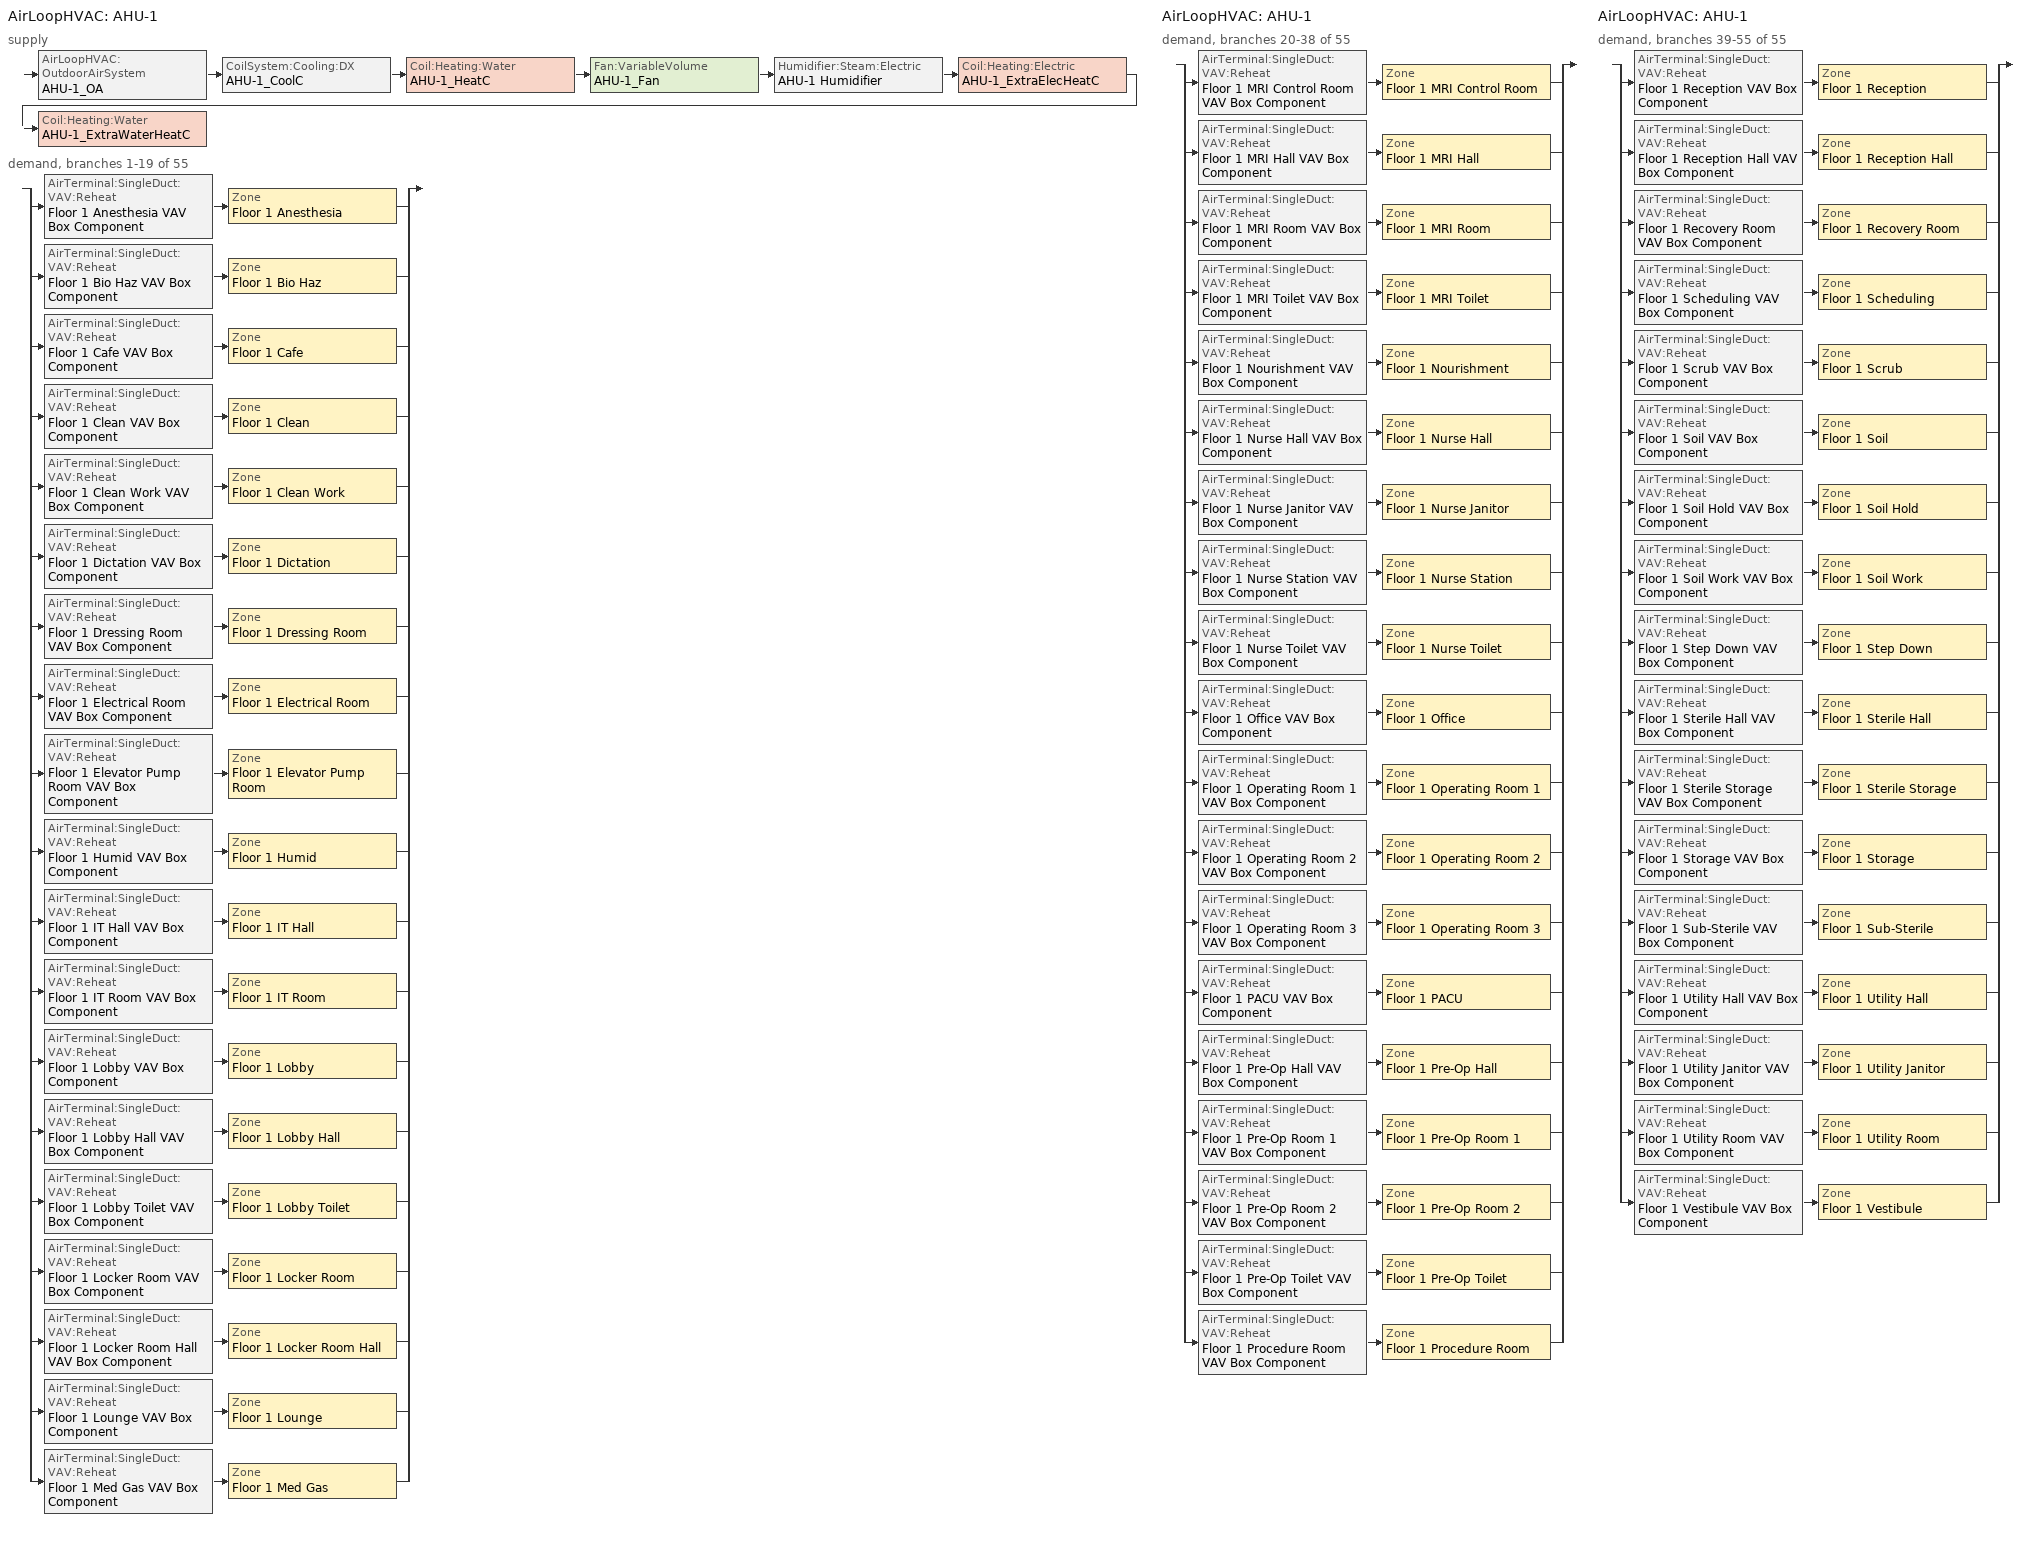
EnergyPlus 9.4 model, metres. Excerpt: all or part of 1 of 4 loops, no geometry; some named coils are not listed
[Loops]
AirLoopHVAC 'AHU-1'
 supply: AirLoopHVAC:OutdoorAirSystem 'AHU-1_OA' > CoilSystem:Cooling:DX 'AHU-1_CoolC' > Coil:Heating:Water 'AHU-1_HeatC' > Fan:VariableVolume 'AHU-1_Fan' > Humidifier:Steam:Electric 'AHU-1 Humidifier' > Coil:Heating:Electric 'AHU-1_ExtraElecHeatC' > Coil:Heating:Water 'AHU-1_ExtraWaterHeatC'
 demand, branches 1-19 of 55: split
  | AirTerminal:SingleDuct:VAV:Reheat 'Floor 1 Anesthesia VAV Box Component' > Zone 'Floor 1 Anesthesia'
  | AirTerminal:SingleDuct:VAV:Reheat 'Floor 1 Bio Haz VAV Box Component' > Zone 'Floor 1 Bio Haz'
  | AirTerminal:SingleDuct:VAV:Reheat 'Floor 1 Cafe VAV Box Component' > Zone 'Floor 1 Cafe'
  | AirTerminal:SingleDuct:VAV:Reheat 'Floor 1 Clean VAV Box Component' > Zone 'Floor 1 Clean'
  | AirTerminal:SingleDuct:VAV:Reheat 'Floor 1 Clean Work VAV Box Component' > Zone 'Floor 1 Clean Work'
  | AirTerminal:SingleDuct:VAV:Reheat 'Floor 1 Dictation VAV Box Component' > Zone 'Floor 1 Dictation'
  | AirTerminal:SingleDuct:VAV:Reheat 'Floor 1 Dressing Room VAV Box Component' > Zone 'Floor 1 Dressing Room'
  | AirTerminal:SingleDuct:VAV:Reheat 'Floor 1 Electrical Room VAV Box Component' > Zone 'Floor 1 Electrical Room'
  | AirTerminal:SingleDuct:VAV:Reheat 'Floor 1 Elevator Pump Room VAV Box Component' > Zone 'Floor 1 Elevator Pump Room'
  | AirTerminal:SingleDuct:VAV:Reheat 'Floor 1 Humid VAV Box Component' > Zone 'Floor 1 Humid'
  | AirTerminal:SingleDuct:VAV:Reheat 'Floor 1 IT Hall VAV Box Component' > Zone 'Floor 1 IT Hall'
  | AirTerminal:SingleDuct:VAV:Reheat 'Floor 1 IT Room VAV Box Component' > Zone 'Floor 1 IT Room'
  | AirTerminal:SingleDuct:VAV:Reheat 'Floor 1 Lobby VAV Box Component' > Zone 'Floor 1 Lobby'
  | AirTerminal:SingleDuct:VAV:Reheat 'Floor 1 Lobby Hall VAV Box Component' > Zone 'Floor 1 Lobby Hall'
  | AirTerminal:SingleDuct:VAV:Reheat 'Floor 1 Lobby Toilet VAV Box Component' > Zone 'Floor 1 Lobby Toilet'
  | AirTerminal:SingleDuct:VAV:Reheat 'Floor 1 Locker Room VAV Box Component' > Zone 'Floor 1 Locker Room'
  | AirTerminal:SingleDuct:VAV:Reheat 'Floor 1 Locker Room Hall VAV Box Component' > Zone 'Floor 1 Locker Room Hall'
  | AirTerminal:SingleDuct:VAV:Reheat 'Floor 1 Lounge VAV Box Component' > Zone 'Floor 1 Lounge'
  | AirTerminal:SingleDuct:VAV:Reheat 'Floor 1 Med Gas VAV Box Component' > Zone 'Floor 1 Med Gas'
AirLoopHVAC 'AHU-1'
 demand, branches 20-38 of 55: split
  | AirTerminal:SingleDuct:VAV:Reheat 'Floor 1 MRI Control Room VAV Box Component' > Zone 'Floor 1 MRI Control Room'
  | AirTerminal:SingleDuct:VAV:Reheat 'Floor 1 MRI Hall VAV Box Component' > Zone 'Floor 1 MRI Hall'
  | AirTerminal:SingleDuct:VAV:Reheat 'Floor 1 MRI Room VAV Box Component' > Zone 'Floor 1 MRI Room'
  | AirTerminal:SingleDuct:VAV:Reheat 'Floor 1 MRI Toilet VAV Box Component' > Zone 'Floor 1 MRI Toilet'
  | AirTerminal:SingleDuct:VAV:Reheat 'Floor 1 Nourishment VAV Box Component' > Zone 'Floor 1 Nourishment'
  | AirTerminal:SingleDuct:VAV:Reheat 'Floor 1 Nurse Hall VAV Box Component' > Zone 'Floor 1 Nurse Hall'
  | AirTerminal:SingleDuct:VAV:Reheat 'Floor 1 Nurse Janitor VAV Box Component' > Zone 'Floor 1 Nurse Janitor'
  | AirTerminal:SingleDuct:VAV:Reheat 'Floor 1 Nurse Station VAV Box Component' > Zone 'Floor 1 Nurse Station'
  | AirTerminal:SingleDuct:VAV:Reheat 'Floor 1 Nurse Toilet VAV Box Component' > Zone 'Floor 1 Nurse Toilet'
  | AirTerminal:SingleDuct:VAV:Reheat 'Floor 1 Office VAV Box Component' > Zone 'Floor 1 Office'
  | AirTerminal:SingleDuct:VAV:Reheat 'Floor 1 Operating Room 1 VAV Box Component' > Zone 'Floor 1 Operating Room 1'
  | AirTerminal:SingleDuct:VAV:Reheat 'Floor 1 Operating Room 2 VAV Box Component' > Zone 'Floor 1 Operating Room 2'
  | AirTerminal:SingleDuct:VAV:Reheat 'Floor 1 Operating Room 3 VAV Box Component' > Zone 'Floor 1 Operating Room 3'
  | AirTerminal:SingleDuct:VAV:Reheat 'Floor 1 PACU VAV Box Component' > Zone 'Floor 1 PACU'
  | AirTerminal:SingleDuct:VAV:Reheat 'Floor 1 Pre-Op Hall VAV Box Component' > Zone 'Floor 1 Pre-Op Hall'
  | AirTerminal:SingleDuct:VAV:Reheat 'Floor 1 Pre-Op Room 1 VAV Box Component' > Zone 'Floor 1 Pre-Op Room 1'
  | AirTerminal:SingleDuct:VAV:Reheat 'Floor 1 Pre-Op Room 2 VAV Box Component' > Zone 'Floor 1 Pre-Op Room 2'
  | AirTerminal:SingleDuct:VAV:Reheat 'Floor 1 Pre-Op Toilet VAV Box Component' > Zone 'Floor 1 Pre-Op Toilet'
  | AirTerminal:SingleDuct:VAV:Reheat 'Floor 1 Procedure Room VAV Box Component' > Zone 'Floor 1 Procedure Room'
AirLoopHVAC 'AHU-1'
 demand, branches 39-55 of 55: split
  | AirTerminal:SingleDuct:VAV:Reheat 'Floor 1 Reception VAV Box Component' > Zone 'Floor 1 Reception'
  | AirTerminal:SingleDuct:VAV:Reheat 'Floor 1 Reception Hall VAV Box Component' > Zone 'Floor 1 Reception Hall'
  | AirTerminal:SingleDuct:VAV:Reheat 'Floor 1 Recovery Room VAV Box Component' > Zone 'Floor 1 Recovery Room'
  | AirTerminal:SingleDuct:VAV:Reheat 'Floor 1 Scheduling VAV Box Component' > Zone 'Floor 1 Scheduling'
  | AirTerminal:SingleDuct:VAV:Reheat 'Floor 1 Scrub VAV Box Component' > Zone 'Floor 1 Scrub'
  | AirTerminal:SingleDuct:VAV:Reheat 'Floor 1 Soil VAV Box Component' > Zone 'Floor 1 Soil'
  | AirTerminal:SingleDuct:VAV:Reheat 'Floor 1 Soil Hold VAV Box Component' > Zone 'Floor 1 Soil Hold'
  | AirTerminal:SingleDuct:VAV:Reheat 'Floor 1 Soil Work VAV Box Component' > Zone 'Floor 1 Soil Work'
  | AirTerminal:SingleDuct:VAV:Reheat 'Floor 1 Step Down VAV Box Component' > Zone 'Floor 1 Step Down'
  | AirTerminal:SingleDuct:VAV:Reheat 'Floor 1 Sterile Hall VAV Box Component' > Zone 'Floor 1 Sterile Hall'
  | AirTerminal:SingleDuct:VAV:Reheat 'Floor 1 Sterile Storage VAV Box Component' > Zone 'Floor 1 Sterile Storage'
  | AirTerminal:SingleDuct:VAV:Reheat 'Floor 1 Storage VAV Box Component' > Zone 'Floor 1 Storage'
  | AirTerminal:SingleDuct:VAV:Reheat 'Floor 1 Sub-Sterile VAV Box Component' > Zone 'Floor 1 Sub-Sterile'
  | AirTerminal:SingleDuct:VAV:Reheat 'Floor 1 Utility Hall VAV Box Component' > Zone 'Floor 1 Utility Hall'
  | AirTerminal:SingleDuct:VAV:Reheat 'Floor 1 Utility Janitor VAV Box Component' > Zone 'Floor 1 Utility Janitor'
  | AirTerminal:SingleDuct:VAV:Reheat 'Floor 1 Utility Room VAV Box Component' > Zone 'Floor 1 Utility Room'
  | AirTerminal:SingleDuct:VAV:Reheat 'Floor 1 Vestibule VAV Box Component' > Zone 'Floor 1 Vestibule'
[AirLoopHVAC]
AHU-1: Design supply air flow rate=Autosize
[AirTerminal:SingleDuct:VAV:Reheat] Availability schedule=ALWAYS_ON; Damper heating action=ReverseWithLimits; Maximum air flow rate=Autosize; Maximum flow fraction during reheat=0.5; Maximum hot water or steam flow rate=Autosize; Maximum reheat air temperature=40; Minimum hot water or steam flow rate=0
Name | Constant minimum air flow fraction | Convergence tolerance | Reheat coil | Zone minimum air flow input method | Minimum air flow fraction schedule
Floor 1 Anesthesia VAV Box Component | 1 | 0.001 | Floor 1 Anesthesia VAV Box Reheat Coil | Constant
Floor 1 Bio Haz VAV Box Component | 0.2 | 0.001 | Floor 1 Bio Haz VAV Box Reheat Coil | Constant
Floor 1 Cafe VAV Box Component | 0.2 | 0.001 | Floor 1 Cafe VAV Box Reheat Coil | Constant
Floor 1 Clean VAV Box Component | 1 | 0.001 | Floor 1 Clean VAV Box Reheat Coil | Constant
Floor 1 Clean Work VAV Box Component | 1 | 0.001 | Floor 1 Clean Work VAV Box Reheat Coil | Constant
Floor 1 Dictation VAV Box Component | 0.2 | 0.001 | Floor 1 Dictation VAV Box Reheat Coil | Constant
Floor 1 Dressing Room VAV Box Component | 0.2 | 0.001 | Floor 1 Dressing Room VAV Box Reheat Coil | Constant
Floor 1 Electrical Room VAV Box Component | 0.2 | 0.001 | Floor 1 Electrical Room VAV Box Reheat Coil | Constant
Floor 1 Elevator Pump Room VAV Box Component | 0.2 | 0.001 | Floor 1 Elevator Pump Room VAV Box Reheat Coil | Constant
Floor 1 Humid VAV Box Component | 0.2 | 0.001 | Floor 1 Humid VAV Box Reheat Coil | Constant
Floor 1 IT Hall VAV Box Component | 0.2 | 0.001 | Floor 1 IT Hall VAV Box Reheat Coil | Constant
Floor 1 IT Room VAV Box Component | 0.2 | 0.3 | Floor 1 IT Room VAV Box Reheat Coil | Constant
Floor 1 Lobby Hall VAV Box Component | 0.2 | 0.001 | Floor 1 Lobby Hall VAV Box Reheat Coil | Constant
Floor 1 Lobby Toilet VAV Box Component | 1 | 0.001 | Floor 1 Lobby Toilet VAV Box Reheat Coil | Constant
Floor 1 Lobby VAV Box Component | 0.2 | 0.001 | Floor 1 Lobby VAV Box Reheat Coil | Constant
Floor 1 Locker Room Hall VAV Box Component | 0.2 | 0.001 | Floor 1 Locker Room Hall VAV Box Reheat Coil | Constant
Floor 1 Locker Room VAV Box Component | 0.2 | 0.001 | Floor 1 Locker Room VAV Box Reheat Coil | Constant
Floor 1 Lounge VAV Box Component | 0.2 | 0.001 | Floor 1 Lounge VAV Box Reheat Coil | Constant
Floor 1 MRI Control Room VAV Box Component | 0.2 | 0.001 | Floor 1 MRI Control Room VAV Box Reheat Coil | Constant
Floor 1 MRI Hall VAV Box Component | 0.2 | 0.001 | Floor 1 MRI Hall VAV Box Reheat Coil | Constant
Floor 1 MRI Room VAV Box Component | 0.2 | 0.001 | Floor 1 MRI Room VAV Box Reheat Coil | Constant
Floor 1 MRI Toilet VAV Box Component | 1 | 0.001 | Floor 1 MRI Toilet VAV Box Reheat Coil | Constant
Floor 1 Med Gas VAV Box Component | 0.2 | 0.001 | Floor 1 Med Gas VAV Box Reheat Coil | Constant
Floor 1 Nourishment VAV Box Component | 0.2 | 0.001 | Floor 1 Nourishment VAV Box Reheat Coil | Constant
Floor 1 Nurse Hall VAV Box Component | 0.2 | 0.001 | Floor 1 Nurse Hall VAV Box Reheat Coil | Constant
Floor 1 Nurse Janitor VAV Box Component | 0.2 | 0.001 | Floor 1 Nurse Janitor VAV Box Reheat Coil | Constant
Floor 1 Nurse Station VAV Box Component | 0.2 | 0.001 | Floor 1 Nurse Station VAV Box Reheat Coil | Constant
Floor 1 Nurse Toilet VAV Box Component | 1 | 0.001 | Floor 1 Nurse Toilet VAV Box Reheat Coil | Constant
Floor 1 Office VAV Box Component | 0.2 | 0.001 | Floor 1 Office VAV Box Reheat Coil | Constant
Floor 1 Operating Room 1 VAV Box Component |  | 0.001 | Floor 1 Operating Room 1 VAV Box Reheat Coil | Scheduled | OR_MinSA_Sched
Floor 1 Operating Room 2 VAV Box Component |  | 0.001 | Floor 1 Operating Room 2 VAV Box Reheat Coil | Scheduled | OR_MinSA_Sched
Floor 1 Operating Room 3 VAV Box Component | 1 | 0.001 | Floor 1 Operating Room 3 VAV Box Reheat Coil | Constant
Floor 1 PACU VAV Box Component | 1 | 0.001 | Floor 1 PACU VAV Box Reheat Coil | Constant
Floor 1 Pre-Op Hall VAV Box Component | 0.2 | 0.001 | Floor 1 Pre-Op Hall VAV Box Reheat Coil | Constant
Floor 1 Pre-Op Room 1 VAV Box Component | 1 | 0.001 | Floor 1 Pre-Op Room 1 VAV Box Reheat Coil | Constant
Floor 1 Pre-Op Room 2 VAV Box Component | 1 | 0.001 | Floor 1 Pre-Op Room 2 VAV Box Reheat Coil | Constant
Floor 1 Pre-Op Toilet VAV Box Component | 1 | 0.001 | Floor 1 Pre-Op Toilet VAV Box Reheat Coil | Constant
Floor 1 Procedure Room VAV Box Component | 1 | 0.001 | Floor 1 Procedure Room VAV Box Reheat Coil | Constant
Floor 1 Reception Hall VAV Box Component | 0.2 | 0.001 | Floor 1 Reception Hall VAV Box Reheat Coil | Constant
Floor 1 Reception VAV Box Component | 0.2 | 0.001 | Floor 1 Reception VAV Box Reheat Coil | Constant
Floor 1 Recovery Room VAV Box Component | 0.87 | 0.001 | Floor 1 Recovery Room VAV Box Reheat Coil | Constant
Floor 1 Scheduling VAV Box Component | 0.2 | 0.001 | Floor 1 Scheduling VAV Box Reheat Coil | Constant
Floor 1 Scrub VAV Box Component | 0.2 | 0.001 | Floor 1 Scrub VAV Box Reheat Coil | Constant
Floor 1 Soil Hold VAV Box Component | 1 | 0.001 | Floor 1 Soil Hold VAV Box Reheat Coil | Constant
Floor 1 Soil VAV Box Component | 1 | 0.001 | Floor 1 Soil VAV Box Reheat Coil | Constant
Floor 1 Soil Work VAV Box Component | 1 | 0.001 | Floor 1 Soil Work VAV Box Reheat Coil | Constant
Floor 1 Step Down VAV Box Component | 0.69 | 0.001 | Floor 1 Step Down VAV Box Reheat Coil | Constant
Floor 1 Sterile Hall VAV Box Component | 0.2 | 0.001 | Floor 1 Sterile Hall VAV Box Reheat Coil | Constant
Floor 1 Sterile Storage VAV Box Component | 0.2 | 0.001 | Floor 1 Sterile Storage VAV Box Reheat Coil | Constant
Floor 1 Storage VAV Box Component | 0.2 | 0.001 | Floor 1 Storage VAV Box Reheat Coil | Constant
Floor 1 Sub-Sterile VAV Box Component | 0.2 | 0.001 | Floor 1 Sub-Sterile VAV Box Reheat Coil | Constant
Floor 1 Utility Hall VAV Box Component | 0.2 | 0.001 | Floor 1 Utility Hall VAV Box Reheat Coil | Constant
Floor 1 Utility Janitor VAV Box Component | 0.2 | 0.001 | Floor 1 Utility Janitor VAV Box Reheat Coil | Constant
Floor 1 Utility Room VAV Box Component | 0.2 | 0.001 | Floor 1 Utility Room VAV Box Reheat Coil | Constant
Floor 1 Vestibule VAV Box Component | 0.2 | 0.001 | Floor 1 Vestibule VAV Box Reheat Coil | Constant
[Coil:Cooling:DX:TwoSpeed]
AHU-1_CoolC DXCoil: Availability schedule=ALWAYS_ON; Energy input ratio function of flow fraction curve=AHU-1_CoolCStandard10Ton_EIRFFF; Energy input ratio function of temperature curve=AHU-1_CoolCStandard10Ton_EIRFT; High speed gross rated cooling cop=3.39929; High speed gross rated total cooling capacity=Autosize; High speed rated air flow rate=Autosize; High speed rated sensible heat ratio=Autosize; Low speed energy input ratio function of temperature curve=AHU-1_CoolCStandard10Ton_EIRFT; Low speed gross rated cooling cop=3.39929; Low speed gross rated sensible heat ratio=0.69; Low speed gross rated total cooling capacity=Autosize; Low speed rated air flow rate=Autosize; Low speed total cooling capacity function of temperature curve=AHU-1_CoolCStandard10Ton_CapFT; Part load fraction correlation curve=AHU-1_CoolCStandard10Ton_PLR; Total cooling capacity function of flow fraction curve=AHU-1_CoolCStandard10Ton_CapFF; Total cooling capacity function of temperature curve=AHU-1_CoolCStandard10Ton_CapFT
[Coil:Heating:Electric]
AHU-1_ExtraElecHeatC: Availability schedule=AHU-1_ExtraElecHeatC_Sch; Efficiency=1; Nominal capacity=10000000
[Coil:Heating:Water] Rated capacity=Autosize; Rated inlet air temperature=16.6; Rated inlet water temperature=82.2; Rated outlet air temperature=32.2; Rated outlet water temperature=71.1
Name | Availability schedule | Performance input method | Rated ratio for air and water convection | Maximum water flow rate | U factor times area value
AHU-1_ExtraWaterHeatC | AHU-1_ExtraWaterHeatC_Sch | NominalCapacity | 0.5
AHU-1_HeatC | ALWAYS_ON | UFactorTimesAreaAndDesignWaterFlowRate |  | Autosize | Autosize
[CoilSystem:Cooling:DX]
AHU-1_CoolC: Availability schedule=ALWAYS_ON; Cooling coil=AHU-1_CoolC DXCoil
[Controller:OutdoorAir]
AHU-1_OA_Controller: Economizer control action type=ModulateFlow; Economizer control type=NoEconomizer; Economizer maximum limit dry bulb temperature=18.3; Economizer maximum limit enthalpy=64000; Economizer minimum limit dry bulb temperature=-100; Lockout type=NoLockout; Maximum outdoor air flow rate=Autosize; Minimum fraction of outdoor air schedule=AHU-1_OAminOAFracSchedule; Minimum limit type=FixedMinimum; Minimum outdoor air flow rate=Autosize; Minimum outdoor air schedule=MinOA_MotorizedDamper_Sched
[Controller:WaterCoil] Action=Normal; Actuator variable=Flow; Control variable=Temperature; Controller convergence tolerance=0.0001; Maximum actuated flow=Autosize; Minimum actuated flow=0
AHU-1_ExtraWaterHeatC_Controller; AHU-1_HeatC_Controller
[DesignSpecification:OutdoorAir] Outdoor air flow per person=0; Outdoor air method=Flow/Area
Name | Outdoor air flow per zone floor area
SZ DSOA Floor 1 Anesthesia; SZ DSOA Floor 1 Clean; SZ DSOA Floor 1 Clean Work; SZ DSOA Floor 1 MRI Control Room; SZ DSOA Floor 1 MRI Room; SZ DSOA Floor 1 Soil; SZ DSOA Floor 1 Soil Hold; SZ DSOA Floor 1 Soil Work | 0.00152391
SZ DSOA Floor 1 Bio Haz; SZ DSOA Floor 1 Med Gas; SZ DSOA Floor 1 Nurse Janitor; SZ DSOA Floor 1 Sterile Storage; SZ DSOA Floor 1 Storage; SZ DSOA Floor 1 Utility Janitor; SZ DSOA Floor 1 Utility Room | 0.000609562
SZ DSOA Floor 1 Cafe | 0.0047241
SZ DSOA Floor 1 Dictation; SZ DSOA Floor 1 Dressing Room; SZ DSOA Floor 1 Humid; SZ DSOA Floor 1 IT Room; SZ DSOA Floor 1 Office; SZ DSOA Floor 1 Scheduling | 0.000431773
SZ DSOA Floor 1 Electrical Room; SZ DSOA Floor 1 Elevator Pump Room; SZ DSOA Floor 1 Lobby Toilet; SZ DSOA Floor 1 MRI Toilet; SZ DSOA Floor 1 Nurse Toilet; SZ DSOA Floor 1 Pre-Op Toilet | 0
SZ DSOA Floor 1 IT Hall; SZ DSOA Floor 1 Lobby Hall; SZ DSOA Floor 1 Locker Room Hall; SZ DSOA Floor 1 MRI Hall; SZ DSOA Floor 1 Nurse Hall; SZ DSOA Floor 1 Pre-Op Hall; SZ DSOA Floor 1 Reception Hall; SZ DSOA Floor 1 Scrub; SZ DSOA Floor 1 Sterile Hall; SZ DSOA Floor 1 Sub-Sterile; SZ DSOA Floor 1 Utility Hall; SZ DSOA Floor 1 Vestibule | 0.000304781
SZ DSOA Floor 1 Lobby | 0.000558765
SZ DSOA Floor 1 Locker Room; SZ DSOA Floor 1 Lounge | 0.000685757
SZ DSOA Floor 1 Nourishment; SZ DSOA Floor 1 Nurse Station | 0.000812749
SZ DSOA Floor 1 Operating Room 1; SZ DSOA Floor 1 Operating Room 2; SZ DSOA Floor 1 Operating Room 3 | 0.00558765
SZ DSOA Floor 1 PACU; SZ DSOA Floor 1 Recovery Room; SZ DSOA Floor 1 Step Down | 0.00321713
SZ DSOA Floor 1 Pre-Op Room 1; SZ DSOA Floor 1 Pre-Op Room 2 | 0.00296315
SZ DSOA Floor 1 Procedure Room | 0.00406374
SZ DSOA Floor 1 Reception | 0.00106673
[EnergyManagementSystem:Actuator]
AHU_1_ExtraElecHeatC_SP: Actuated component control type=Temperature Setpoint; Actuated component type=System Node Setpoint; Actuated component unique=AHU-1_EXTRAELECHEATC-AHU-1_EXTRAWATERHEATCNODE
[EnergyManagementSystem:InternalVariable]
AHU_1_FanDesignMass: Internal data index key=AHU-1_Fan; Internal data type=Fan Maximum Mass Flow Rate
[EnergyManagementSystem:OutputVariable]
AHU_1_ExtraElecHeatC_SP: Ems variable=AHU_1_ExtraElecHeatC_SP; Type of data in variable=Averaged; Update frequency=SystemTimestep
[EnergyManagementSystem:Sensor]
Name | Output variable or output meter index key | Output variable or output meter
AHU_1_AfterElecHeatC_Temp | AHU-1_EXTRAELECHEATC-AHU-1_EXTRAWATERHEATCNODE | System Node Temperature
AHU_1_AfterHumidifier_Temp | AHU-1_Humidifier-AHU-1_ExtraElecHeatCNode | System Node Temperature
AHU_1_HeatC_Status | AHU-1_HeatC | Heating Coil Heating Rate
AHU_1_Humidifier_Status | AHU-1 Humidifier | Humidifier Water Volume Flow Rate
[Fan:VariableVolume]
AHU-1_Fan: Availability schedule=HVACOperationSchd; End use subcategory=Fan Energy; Fan power coefficient 1=0.0408; Fan power coefficient 2=0.088; Fan power coefficient 3=-0.0729; Fan power coefficient 4=0.9437; Fan power coefficient 5=0; Fan power minimum air flow rate=0; Fan power minimum flow rate input method=FixedFlowRate; Fan total efficiency=0.6084; Maximum flow rate=Autosize; Motor efficiency=0.936; Motor in airstream fraction=1; Pressure rise=1389.42
[Fan:ZoneExhaust] Availability schedule=Hours_of_operation; Balanced exhaust fraction schedule=AHU_1 Balanced Exhaust Fraction Schedule; End use subcategory=Zone Exhaust Fans
Name | Fan total efficiency | Maximum flow rate | Pressure rise
Floor 1 Anesthesia Exhaust Fan | 0.31 | 0.0679562 | 249.1
Floor 1 Lobby Toilet Exhaust Fan; Floor 1 MRI Toilet Exhaust Fan; Floor 1 Nurse Toilet Exhaust Fan; Floor 1 Pre-Op Toilet Exhaust Fan | 0.31 | 0.0424726 | 249.1
Floor 1 MRI Control Room Exhaust Fan | 0.31 | 0.1586 | 249.1
Floor 1 MRI Room Exhaust Fan | 0.385 | 0.4153 | 124.5
Floor 1 Soil Exhaust Fan | 0.31 | 0.0991028 | 249.1
Floor 1 Soil Hold Exhaust Fan | 0.31 | 0.0440457 | 249.1
Floor 1 Soil Work Exhaust Fan | 0.31 | 0.141575 | 249.1
[Humidifier:Steam:Electric]
AHU-1 Humidifier: Availability schedule=ALWAYS_ON; Rated capacity=3.72e-05; Rated fan power=0; Rated power=100000; Standby power=0
[SetpointManager:MixedAir] Control variable=Temperature
Name | Setpoint node or nodelist
AHU-1_CoolC SAT Manager | AHU-1_CoolC-AHU-1_HeatCNode
AHU-1_ExtraElecHeatC Air Temp Manager | AHU-1_ExtraElecHeatC-AHU-1_ExtraWaterHeatCNode
AHU-1_HeatC SAT Manager | AHU-1_HeatC-AHU-1_FanNode
AHU-1_OAMixed Air Temp Manager | AHU-1_OA-AHU-1_CoolCNode
[SetpointManager:MultiZone:Humidity:Maximum]
AHU-1_CoolC HUMRAT setpoint: Hvac air loop=AHU-1; Setpoint node or nodelist=AHU-1_CoolC-AHU-1_HeatCNode
[SetpointManager:MultiZone:Humidity:Minimum]
AHU-1 Humidifier HUMRAT setpoint: Hvac air loop=AHU-1; Setpoint node or nodelist=AHU-1_Humidifier-AHU-1_ExtraElecHeatCNode
[Sizing:System]
AHU-1: 100 outdoor air in cooling=No; 100 outdoor air in heating=No; Central cooling capacity control method=OnOff; Central cooling design supply air humidity ratio=0.007; Central cooling design supply air temperature=7.2; Central heating design supply air humidity ratio=0.007; Central heating design supply air temperature=16; Central heating maximum system air flow ratio=1; Cooling design capacity=Autosize; Cooling design capacity method=CoolingDesignCapacity; Cooling supply air flow rate=0; Cooling supply air flow rate method=DesignDay; Design outdoor air flow rate=Autosize; Heating design capacity=Autosize; Heating design capacity method=HeatingDesignCapacity; Heating supply air flow rate=0; Heating supply air flow rate method=DesignDay; Precool design humidity ratio=0.008; Precool design temperature=7.2; Preheat design humidity ratio=0.008; Preheat design temperature=7; System outdoor air method=ZoneSum; Type of load to size on=Sensible; Type of zone sum to use=NonCoincident; Zone maximum outdoor air fraction=1
[Sizing:Zone] Account for dedicated outdoor air system=No; Cooling minimum air flow fraction=0; Dedicated outdoor air high setpoint temperature for design=Autosize; Dedicated outdoor air low setpoint temperature for design=Autosize; Dedicated outdoor air system control strategy=NeutralSupplyAir; Heating design air flow method=DesignDay; Heating design air flow rate=0; Zone cooling design supply air humidity ratio=0.007; Zone cooling design supply air temperature=11.1; Zone cooling design supply air temperature input method=SupplyAirTemperature; Zone heating design supply air humidity ratio=0.008; Zone heating design supply air temperature=40; Zone heating design supply air temperature input method=SupplyAirTemperature
Name | Cooling design air flow method | Cooling minimum air flow per zone floor area | Design specification outdoor air object
Floor 1 Anesthesia | DesignDayWithLimit | 0 | SZ DSOA Floor 1 Anesthesia
Floor 1 Bio Haz | DesignDay |  | SZ DSOA Floor 1 Bio Haz
Floor 1 Cafe | DesignDay |  | SZ DSOA Floor 1 Cafe
Floor 1 Clean | DesignDayWithLimit | 0.00338645 | SZ DSOA Floor 1 Clean
Floor 1 Clean Work | DesignDayWithLimit | 0.00338645 | SZ DSOA Floor 1 Clean Work
Floor 1 Dictation | DesignDay |  | SZ DSOA Floor 1 Dictation
Floor 1 Dressing Room | DesignDay |  | SZ DSOA Floor 1 Dressing Room
Floor 1 Electrical Room | DesignDay |  | SZ DSOA Floor 1 Electrical Room
Floor 1 Elevator Pump Room | DesignDay |  | SZ DSOA Floor 1 Elevator Pump Room
Floor 1 Humid | DesignDay |  | SZ DSOA Floor 1 Humid
Floor 1 IT Hall | DesignDay |  | SZ DSOA Floor 1 IT Hall
Floor 1 IT Room | DesignDay |  | SZ DSOA Floor 1 IT Room
Floor 1 Lobby | DesignDay |  | SZ DSOA Floor 1 Lobby
Floor 1 Lobby Hall | DesignDay |  | SZ DSOA Floor 1 Lobby Hall
Floor 1 Lobby Toilet | DesignDayWithLimit | 0 | SZ DSOA Floor 1 Lobby Toilet
Floor 1 Locker Room | DesignDay |  | SZ DSOA Floor 1 Locker Room
Floor 1 Locker Room Hall | DesignDay |  | SZ DSOA Floor 1 Locker Room Hall
Floor 1 Lounge | DesignDay |  | SZ DSOA Floor 1 Lounge
Floor 1 Med Gas | DesignDay |  | SZ DSOA Floor 1 Med Gas
Floor 1 MRI Control Room | DesignDayWithLimit | 0 | SZ DSOA Floor 1 MRI Control Room
Floor 1 MRI Hall | DesignDay |  | SZ DSOA Floor 1 MRI Hall
Floor 1 MRI Room | DesignDayWithLimit | 0 | SZ DSOA Floor 1 MRI Room
Floor 1 MRI Toilet | DesignDayWithLimit | 0 | SZ DSOA Floor 1 MRI Toilet
Floor 1 Nourishment | DesignDay |  | SZ DSOA Floor 1 Nourishment
Floor 1 Nurse Hall | DesignDay |  | SZ DSOA Floor 1 Nurse Hall
Floor 1 Nurse Janitor | DesignDay |  | SZ DSOA Floor 1 Nurse Janitor
Floor 1 Nurse Station | DesignDay |  | SZ DSOA Floor 1 Nurse Station
Floor 1 Nurse Toilet | DesignDayWithLimit | 0 | SZ DSOA Floor 1 Nurse Toilet
Floor 1 Office | DesignDay |  | SZ DSOA Floor 1 Office
Floor 1 Operating Room 1 | DesignDayWithLimit | 0.0169323 | SZ DSOA Floor 1 Operating Room 1
Floor 1 Operating Room 2 | DesignDayWithLimit | 0.0169323 | SZ DSOA Floor 1 Operating Room 2
Floor 1 Operating Room 3 | DesignDayWithLimit | 0.0169323 | SZ DSOA Floor 1 Operating Room 3
Floor 1 PACU | DesignDayWithLimit | 0.00507968 | SZ DSOA Floor 1 PACU
Floor 1 Pre-Op Hall | DesignDay |  | SZ DSOA Floor 1 Pre-Op Hall
Floor 1 Pre-Op Room 1 | DesignDayWithLimit | 0.00507968 | SZ DSOA Floor 1 Pre-Op Room 1
Floor 1 Pre-Op Room 2 | DesignDayWithLimit | 0.00507968 | SZ DSOA Floor 1 Pre-Op Room 2
Floor 1 Pre-Op Toilet | DesignDayWithLimit | 0 | SZ DSOA Floor 1 Pre-Op Toilet
Floor 1 Procedure Room | DesignDayWithLimit | 0.0126992 | SZ DSOA Floor 1 Procedure Room
Floor 1 Reception | DesignDay |  | SZ DSOA Floor 1 Reception
Floor 1 Reception Hall | DesignDay |  | SZ DSOA Floor 1 Reception Hall
Floor 1 Recovery Room | DesignDayWithLimit | 0.00507968 | SZ DSOA Floor 1 Recovery Room
Floor 1 Scheduling | DesignDay |  | SZ DSOA Floor 1 Scheduling
Floor 1 Scrub | DesignDay |  | SZ DSOA Floor 1 Scrub
Floor 1 Soil | DesignDayWithLimit | 0 | SZ DSOA Floor 1 Soil
Floor 1 Soil Hold | DesignDayWithLimit | 0 | SZ DSOA Floor 1 Soil Hold
Floor 1 Soil Work | DesignDayWithLimit | 0 | SZ DSOA Floor 1 Soil Work
Floor 1 Step Down | DesignDayWithLimit | 0.00507968 | SZ DSOA Floor 1 Step Down
Floor 1 Sterile Hall | DesignDay |  | SZ DSOA Floor 1 Sterile Hall
Floor 1 Sterile Storage | DesignDay |  | SZ DSOA Floor 1 Sterile Storage
Floor 1 Storage | DesignDay |  | SZ DSOA Floor 1 Storage
Floor 1 Sub-Sterile | DesignDay |  | SZ DSOA Floor 1 Sub-Sterile
Floor 1 Utility Hall | DesignDay |  | SZ DSOA Floor 1 Utility Hall
Floor 1 Utility Janitor | DesignDay |  | SZ DSOA Floor 1 Utility Janitor
Floor 1 Utility Room | DesignDay |  | SZ DSOA Floor 1 Utility Room
Floor 1 Vestibule | DesignDay |  | SZ DSOA Floor 1 Vestibule
[ThermostatSetpoint:DualSetpoint]
Name | Cooling setpoint temperature schedule | Heating setpoint temperature schedule
Floor 1 Anesthesia DualSPSched; Floor 1 Bio Haz DualSPSched; Floor 1 Cafe DualSPSched; Floor 1 Clean DualSPSched; Floor 1 Clean Work DualSPSched; Floor 1 Dictation DualSPSched; Floor 1 Dressing Room DualSPSched; Floor 1 Electrical Room DualSPSched; Floor 1 Elevator Pump Room DualSPSched; Floor 1 Humid DualSPSched; Floor 1 IT Hall DualSPSched; Floor 1 IT Room DualSPSched; Floor 1 Lobby DualSPSched; Floor 1 Lobby Hall DualSPSched; Floor 1 Lobby Toilet DualSPSched; Floor 1 Locker Room DualSPSched; Floor 1 Locker Room Hall DualSPSched; Floor 1 Lounge DualSPSched; Floor 1 MRI Control Room DualSPSched; Floor 1 MRI Hall DualSPSched; Floor 1 MRI Room DualSPSched; Floor 1 MRI Toilet DualSPSched; Floor 1 Med Gas DualSPSched; Floor 1 Nourishment DualSPSched; Floor 1 Nurse Hall DualSPSched; Floor 1 Nurse Janitor DualSPSched; Floor 1 Nurse Station DualSPSched; Floor 1 Nurse Toilet DualSPSched; Floor 1 Office DualSPSched; Floor 1 PACU DualSPSched; Floor 1 Pre-Op Hall DualSPSched; Floor 1 Pre-Op Room 1 DualSPSched; Floor 1 Pre-Op Room 2 DualSPSched; Floor 1 Pre-Op Toilet DualSPSched; Floor 1 Procedure Room DualSPSched; Floor 1 Reception DualSPSched; Floor 1 Reception Hall DualSPSched; Floor 1 Recovery Room DualSPSched; Floor 1 Scheduling DualSPSched; Floor 1 Scrub DualSPSched; Floor 1 Soil DualSPSched; Floor 1 Soil Hold DualSPSched; Floor 1 Soil Work DualSPSched; Floor 1 Step Down DualSPSched; Floor 1 Sterile Hall DualSPSched; Floor 1 Sterile Storage DualSPSched; Floor 1 Storage DualSPSched; Floor 1 Sub-Sterile DualSPSched; Floor 1 Utility Hall DualSPSched; Floor 1 Utility Janitor DualSPSched; Floor 1 Utility Room DualSPSched; Floor 1 Vestibule DualSPSched | CLGSETP_SCH_YES_OPTIMUM | HTGSETP_SCH_YES_OPTIMUM
Floor 1 Operating Room 1 DualSPSched; Floor 1 Operating Room 2 DualSPSched; Floor 1 Operating Room 3 DualSPSched | OR_CLGSETP_SCH | OR_HTGSETP_SCH
[ZoneControl:Thermostat] Control type schedule=Dual Zone Control Type Sched
Name | Zone or zonelist | Control 1
Floor 1 Anesthesia Thermostat | Floor 1 Anesthesia | Floor 1 Anesthesia DualSPSched
Floor 1 Bio Haz Thermostat | Floor 1 Bio Haz | Floor 1 Bio Haz DualSPSched
Floor 1 Cafe Thermostat | Floor 1 Cafe | Floor 1 Cafe DualSPSched
Floor 1 Clean Thermostat | Floor 1 Clean | Floor 1 Clean DualSPSched
Floor 1 Clean Work Thermostat | Floor 1 Clean Work | Floor 1 Clean Work DualSPSched
Floor 1 Dictation Thermostat | Floor 1 Dictation | Floor 1 Dictation DualSPSched
Floor 1 Dressing Room Thermostat | Floor 1 Dressing Room | Floor 1 Dressing Room DualSPSched
Floor 1 Electrical Room Thermostat | Floor 1 Electrical Room | Floor 1 Electrical Room DualSPSched
Floor 1 Elevator Pump Room Thermostat | Floor 1 Elevator Pump Room | Floor 1 Elevator Pump Room DualSPSched
Floor 1 Humid Thermostat | Floor 1 Humid | Floor 1 Humid DualSPSched
Floor 1 IT Hall Thermostat | Floor 1 IT Hall | Floor 1 IT Hall DualSPSched
Floor 1 IT Room Thermostat | Floor 1 IT Room | Floor 1 IT Room DualSPSched
Floor 1 Lobby Hall Thermostat | Floor 1 Lobby Hall | Floor 1 Lobby Hall DualSPSched
Floor 1 Lobby Thermostat | Floor 1 Lobby | Floor 1 Lobby DualSPSched
Floor 1 Lobby Toilet Thermostat | Floor 1 Lobby Toilet | Floor 1 Lobby Toilet DualSPSched
Floor 1 Locker Room Hall Thermostat | Floor 1 Locker Room Hall | Floor 1 Locker Room Hall DualSPSched
Floor 1 Locker Room Thermostat | Floor 1 Locker Room | Floor 1 Locker Room DualSPSched
Floor 1 Lounge Thermostat | Floor 1 Lounge | Floor 1 Lounge DualSPSched
Floor 1 MRI Control Room Thermostat | Floor 1 MRI Control Room | Floor 1 MRI Control Room DualSPSched
Floor 1 MRI Hall Thermostat | Floor 1 MRI Hall | Floor 1 MRI Hall DualSPSched
Floor 1 MRI Room Thermostat | Floor 1 MRI Room | Floor 1 MRI Room DualSPSched
Floor 1 MRI Toilet Thermostat | Floor 1 MRI Toilet | Floor 1 MRI Toilet DualSPSched
Floor 1 Med Gas Thermostat | Floor 1 Med Gas | Floor 1 Med Gas DualSPSched
Floor 1 Nourishment Thermostat | Floor 1 Nourishment | Floor 1 Nourishment DualSPSched
Floor 1 Nurse Hall Thermostat | Floor 1 Nurse Hall | Floor 1 Nurse Hall DualSPSched
Floor 1 Nurse Janitor Thermostat | Floor 1 Nurse Janitor | Floor 1 Nurse Janitor DualSPSched
Floor 1 Nurse Station Thermostat | Floor 1 Nurse Station | Floor 1 Nurse Station DualSPSched
Floor 1 Nurse Toilet Thermostat | Floor 1 Nurse Toilet | Floor 1 Nurse Toilet DualSPSched
Floor 1 Office Thermostat | Floor 1 Office | Floor 1 Office DualSPSched
Floor 1 Operating Room 1 Thermostat | Floor 1 Operating Room 1 | Floor 1 Operating Room 1 DualSPSched
Floor 1 Operating Room 2 Thermostat | Floor 1 Operating Room 2 | Floor 1 Operating Room 2 DualSPSched
Floor 1 Operating Room 3 Thermostat | Floor 1 Operating Room 3 | Floor 1 Operating Room 3 DualSPSched
Floor 1 PACU Thermostat | Floor 1 PACU | Floor 1 PACU DualSPSched
Floor 1 Pre-Op Hall Thermostat | Floor 1 Pre-Op Hall | Floor 1 Pre-Op Hall DualSPSched
Floor 1 Pre-Op Room 1 Thermostat | Floor 1 Pre-Op Room 1 | Floor 1 Pre-Op Room 1 DualSPSched
Floor 1 Pre-Op Room 2 Thermostat | Floor 1 Pre-Op Room 2 | Floor 1 Pre-Op Room 2 DualSPSched
Floor 1 Pre-Op Toilet Thermostat | Floor 1 Pre-Op Toilet | Floor 1 Pre-Op Toilet DualSPSched
Floor 1 Procedure Room Thermostat | Floor 1 Procedure Room | Floor 1 Procedure Room DualSPSched
Floor 1 Reception Hall Thermostat | Floor 1 Reception Hall | Floor 1 Reception Hall DualSPSched
Floor 1 Reception Thermostat | Floor 1 Reception | Floor 1 Reception DualSPSched
Floor 1 Recovery Room Thermostat | Floor 1 Recovery Room | Floor 1 Recovery Room DualSPSched
Floor 1 Scheduling Thermostat | Floor 1 Scheduling | Floor 1 Scheduling DualSPSched
Floor 1 Scrub Thermostat | Floor 1 Scrub | Floor 1 Scrub DualSPSched
Floor 1 Soil Hold Thermostat | Floor 1 Soil Hold | Floor 1 Soil Hold DualSPSched
Floor 1 Soil Thermostat | Floor 1 Soil | Floor 1 Soil DualSPSched
Floor 1 Soil Work Thermostat | Floor 1 Soil Work | Floor 1 Soil Work DualSPSched
Floor 1 Step Down Thermostat | Floor 1 Step Down | Floor 1 Step Down DualSPSched
Floor 1 Sterile Hall Thermostat | Floor 1 Sterile Hall | Floor 1 Sterile Hall DualSPSched
Floor 1 Sterile Storage Thermostat | Floor 1 Sterile Storage | Floor 1 Sterile Storage DualSPSched
Floor 1 Storage Thermostat | Floor 1 Storage | Floor 1 Storage DualSPSched
Floor 1 Sub-Sterile Thermostat | Floor 1 Sub-Sterile | Floor 1 Sub-Sterile DualSPSched
Floor 1 Utility Hall Thermostat | Floor 1 Utility Hall | Floor 1 Utility Hall DualSPSched
Floor 1 Utility Janitor Thermostat | Floor 1 Utility Janitor | Floor 1 Utility Janitor DualSPSched
Floor 1 Utility Room Thermostat | Floor 1 Utility Room | Floor 1 Utility Room DualSPSched
Floor 1 Vestibule Thermostat | Floor 1 Vestibule | Floor 1 Vestibule DualSPSched
[Zone equipment]
Floor 1 Anesthesia: Floor 1 Anesthesia VAV Box Component, Floor 1 Anesthesia Exhaust Fan
Floor 1 Bio Haz: Floor 1 Bio Haz VAV Box Component
Floor 1 Cafe: Floor 1 Cafe VAV Box Component
Floor 1 Clean: Floor 1 Clean VAV Box Component
Floor 1 Clean Work: Floor 1 Clean Work VAV Box Component
Floor 1 Dictation: Floor 1 Dictation VAV Box Component
Floor 1 Dressing Room: Floor 1 Dressing Room VAV Box Component
Floor 1 Electrical Room: Floor 1 Electrical Room VAV Box Component
Floor 1 Elevator Pump Room: Floor 1 Elevator Pump Room VAV Box Component
Floor 1 Humid: Floor 1 Humid VAV Box Component
Floor 1 IT Hall: Floor 1 IT Hall VAV Box Component
Floor 1 IT Room: Floor 1 IT Room VAV Box Component
Floor 1 Lobby: Floor 1 Lobby VAV Box Component
Floor 1 Lobby Hall: Floor 1 Lobby Hall VAV Box Component
Floor 1 Lobby Toilet: Floor 1 Lobby Toilet VAV Box Component, Floor 1 Lobby Toilet Exhaust Fan
Floor 1 Locker Room: Floor 1 Locker Room VAV Box Component
Floor 1 Locker Room Hall: Floor 1 Locker Room Hall VAV Box Component
Floor 1 Lounge: Floor 1 Lounge VAV Box Component
Floor 1 MRI Control Room: Floor 1 MRI Control Room VAV Box Component, Floor 1 MRI Control Room Exhaust Fan
Floor 1 MRI Hall: Floor 1 MRI Hall VAV Box Component
Floor 1 MRI Room: Floor 1 MRI Room VAV Box Component, Floor 1 MRI Room Exhaust Fan
Floor 1 MRI Toilet: Floor 1 MRI Toilet VAV Box Component, Floor 1 MRI Toilet Exhaust Fan
Floor 1 Med Gas: Floor 1 Med Gas VAV Box Component
Floor 1 Nourishment: Floor 1 Nourishment VAV Box Component
Floor 1 Nurse Hall: Floor 1 Nurse Hall VAV Box Component
Floor 1 Nurse Janitor: Floor 1 Nurse Janitor VAV Box Component
Floor 1 Nurse Station: Floor 1 Nurse Station VAV Box Component
Floor 1 Nurse Toilet: Floor 1 Nurse Toilet VAV Box Component, Floor 1 Nurse Toilet Exhaust Fan
Floor 1 Office: Floor 1 Office VAV Box Component
Floor 1 Operating Room 1: Floor 1 Operating Room 1 VAV Box Component
Floor 1 Operating Room 2: Floor 1 Operating Room 2 VAV Box Component
Floor 1 Operating Room 3: Floor 1 Operating Room 3 VAV Box Component
Floor 1 PACU: Floor 1 PACU VAV Box Component
Floor 1 Pre-Op Hall: Floor 1 Pre-Op Hall VAV Box Component
Floor 1 Pre-Op Room 1: Floor 1 Pre-Op Room 1 VAV Box Component
Floor 1 Pre-Op Room 2: Floor 1 Pre-Op Room 2 VAV Box Component
Floor 1 Pre-Op Toilet: Floor 1 Pre-Op Toilet VAV Box Component, Floor 1 Pre-Op Toilet Exhaust Fan
Floor 1 Procedure Room: Floor 1 Procedure Room VAV Box Component
Floor 1 Reception: Floor 1 Reception VAV Box Component
Floor 1 Reception Hall: Floor 1 Reception Hall VAV Box Component
Floor 1 Recovery Room: Floor 1 Recovery Room VAV Box Component
Floor 1 Scheduling: Floor 1 Scheduling VAV Box Component
Floor 1 Scrub: Floor 1 Scrub VAV Box Component
Floor 1 Soil: Floor 1 Soil VAV Box Component, Floor 1 Soil Exhaust Fan
Floor 1 Soil Hold: Floor 1 Soil Hold VAV Box Component, Floor 1 Soil Hold Exhaust Fan
Floor 1 Soil Work: Floor 1 Soil Work VAV Box Component, Floor 1 Soil Work Exhaust Fan
Floor 1 Step Down: Floor 1 Step Down VAV Box Component
Floor 1 Sterile Hall: Floor 1 Sterile Hall VAV Box Component
Floor 1 Sterile Storage: Floor 1 Sterile Storage VAV Box Component
Floor 1 Storage: Floor 1 Storage VAV Box Component
Floor 1 Sub-Sterile: Floor 1 Sub-Sterile VAV Box Component
Floor 1 Utility Hall: Floor 1 Utility Hall VAV Box Component
Floor 1 Utility Janitor: Floor 1 Utility Janitor VAV Box Component
Floor 1 Utility Room: Floor 1 Utility Room VAV Box Component
Floor 1 Vestibule: Floor 1 Vestibule VAV Box Component
[Curve:Biquadratic] Maximum value of x=22; Maximum value of y=46; Minimum value of x=17; Minimum value of y=13
Name | Coefficient1 constant | Coefficient2 x | Coefficient3 x 2 | Coefficient4 y | Coefficient5 y 2 | Coefficient6 x y
AHU-1_CoolCStandard10Ton_CapFT | 0.42415 | 0.04426 | -0.00042 | 0.00333 | -8e-05 | -0.00021
AHU-1_CoolCStandard10Ton_EIRFT | 1.23649 | -0.02431 | 0.00057 | -0.01434 | 0.00063 | -0.00038
[Curve:Quadratic]
Name | Maximum value of x | Minimum value of x | Coefficient1 constant | Coefficient2 x | Coefficient3 x 2
AHU-1_CoolCStandard10Ton_CapFF | 1.13877 | 0.75918 | 0.77136 | 0.34053 | -0.11088
AHU-1_CoolCStandard10Ton_EIRFFF | 1.13877 | 0.75918 | 1.2055 | -0.32953 | 0.12308
AHU-1_CoolCStandard10Ton_PLR | 1 | 0 | 0.771 | 0.229 | 0
[Schedule:Compact]
AHU-1_ExtraElecHeatC_Sch; AHU-1_ExtraWaterHeatC_Sch; AHU_1 Balanced Exhaust Fraction Schedule; ALWAYS_ON; HVACOperationSchd; Hours_of_operation; MinOA_MotorizedDamper_Sched: Through: 12/31, For: AllDays, Until: 24:00, 1
AHU-1_OAminOAFracSchedule: Through: 12/31, For: AllDays, Until: 24:00, 0.33
CLGSETP_SCH_YES_OPTIMUM: Through: 12/31, For: Weekdays, Until: 05:00, 25, Until: 06:00, 23.9, Until: 07:00, 23.3, Until: 18:00, 22.2, Until: 24:00, 25, For: SummerDesignDay, Until: 05:00, 25, Until: 18:00, 22.2, Until: 24:00, 25, For: WinterDesignDay, Until: 07:00, 25, Until: 15:00, 22.2, Until: 24:00, 25, For: Saturdays, Until: 05:00, 25, Until: 06:00, 23.9, Until: 07:00, 23.3, Until: 15:00, 22.2, Until: 24:00, 25, For: Sunday Holidays AllOtherDays, Until: 24:00, 25
Dual Zone Control Type Sched: Through: 12/31, For: AllDays, Until: 24:00, 4
HTGSETP_SCH_YES_OPTIMUM: Through: 12/31, For: Weekdays, Until: 05:00, 18.3, Until: 06:00, 19.4, Until: 07:00, 20, Until: 18:00, 21.1, Until: 24:00, 18.3, For: SummerDesignDay, Until: 05:00, 18.3, Until: 18:00, 21.1, Until: 24:00, 18.3, For: WinterDesignDay, Until: 07:00, 18.3, Until: 15:00, 21.1, Until: 24:00, 18.3, For: Saturdays, Until: 05:00, 18.3, Until: 06:00, 19.4, Until: 07:00, 20, Until: 15:00, 21.1, Until: 24:00, 18.3, For: Sunday Holidays AllOtherDays, Until: 24:00, 18.3
OR_CLGSETP_SCH: Through: 12/31, For: AllDays, Until: 06:00, 22.2, Until: 17:00, 18.3, Until: 24:00, 22.2
OR_HTGSETP_SCH: Through: 12/31, For: ALLDays, Until: 24:00, 18.3
OR_MinSA_Sched: Through: 12/31, For: Weekdays, Until: 06:00, 0.2, Until: 18:00, 1, Until: 24:00, 0.2, For: SummerDesignDay, Until: 24:00, 1, For: WinterDesignDay, Until: 24:00, 0.2, For: Saturday, Until: 06:00, 0.2, Until: 18:00, 1, Until: 24:00, 0.2, For: Sunday Holidays AllOtherDays, Until: 24:00, 0.2
